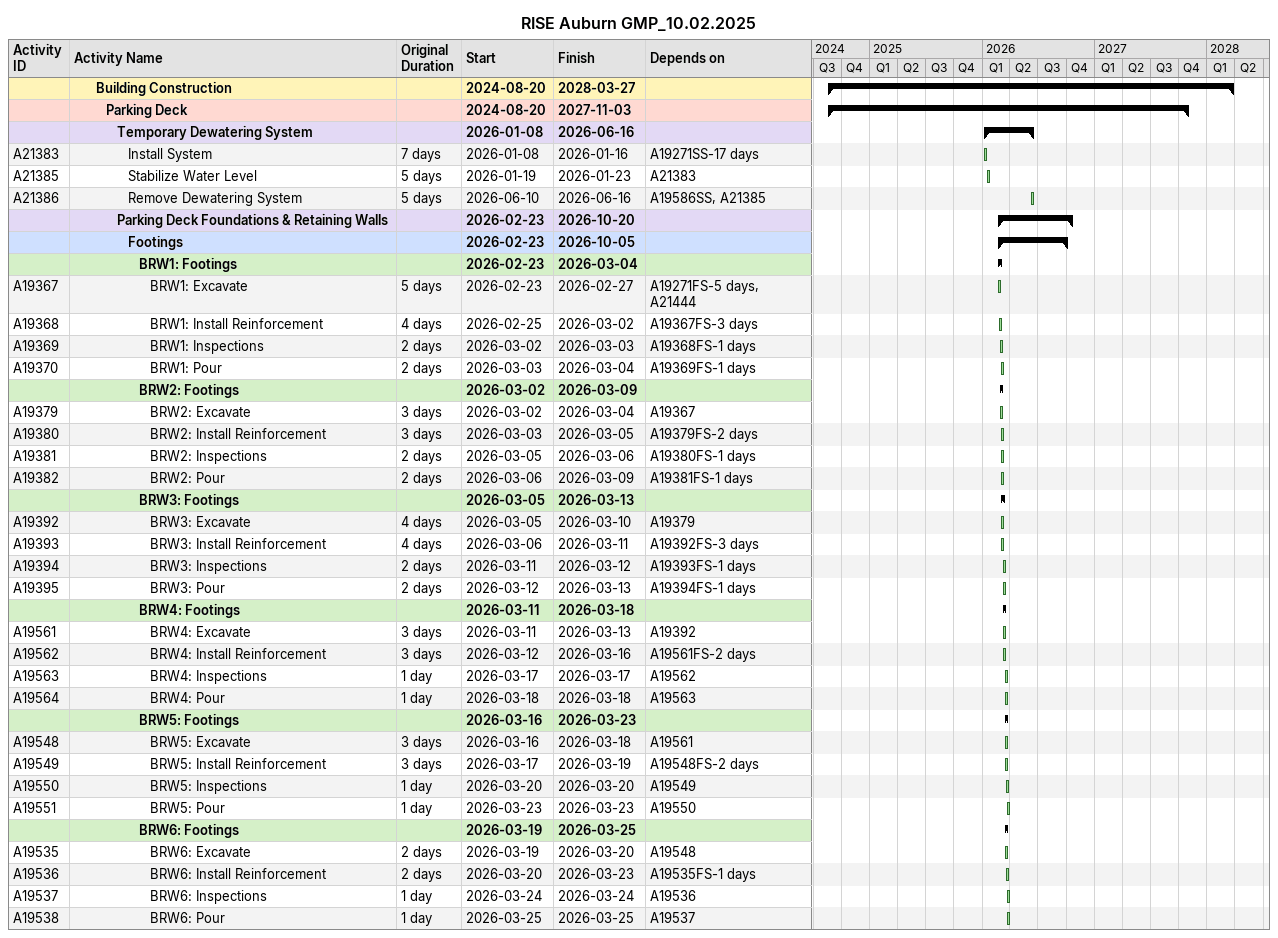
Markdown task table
RISE Auburn GMP_10.02.2025

| ID | Level | Task | Original duration | Start | Finish | Predecessors |
|---|---|---|---|---|---|---|
|  | 3 | **Building Construction** |  | 2024-08-20 | 2028-03-27 |  |
|  | 4 | **Parking Deck** |  | 2024-08-20 | 2027-11-03 |  |
|  | 5 | **Temporary Dewatering System** |  | 2026-01-08 | 2026-06-16 |  |
| A21383 | 6 | Install System | 7d | 2026-01-08 | 2026-01-16 | A19271SS-17d |
| A21385 | 6 | Stabilize Water Level | 5d | 2026-01-19 | 2026-01-23 | A21383 |
| A21386 | 6 | Remove Dewatering System | 5d | 2026-06-10 | 2026-06-16 | A19586SS, A21385 |
|  | 5 | **Parking Deck Foundations & Retaining Walls** |  | 2026-02-23 | 2026-10-20 |  |
|  | 6 | **Footings** |  | 2026-02-23 | 2026-10-05 |  |
|  | 7 | **BRW1: Footings** |  | 2026-02-23 | 2026-03-04 |  |
| A19367 | 8 | BRW1: Excavate | 5d | 2026-02-23 | 2026-02-27 | A19271FS-5d, A21444 |
| A19368 | 8 | BRW1: Install Reinforcement | 4d | 2026-02-25 | 2026-03-02 | A19367FS-3d |
| A19369 | 8 | BRW1: Inspections | 2d | 2026-03-02 | 2026-03-03 | A19368FS-1d |
| A19370 | 8 | BRW1: Pour | 2d | 2026-03-03 | 2026-03-04 | A19369FS-1d |
|  | 7 | **BRW2: Footings** |  | 2026-03-02 | 2026-03-09 |  |
| A19379 | 8 | BRW2: Excavate | 3d | 2026-03-02 | 2026-03-04 | A19367 |
| A19380 | 8 | BRW2: Install Reinforcement | 3d | 2026-03-03 | 2026-03-05 | A19379FS-2d |
| A19381 | 8 | BRW2: Inspections | 2d | 2026-03-05 | 2026-03-06 | A19380FS-1d |
| A19382 | 8 | BRW2: Pour | 2d | 2026-03-06 | 2026-03-09 | A19381FS-1d |
|  | 7 | **BRW3: Footings** |  | 2026-03-05 | 2026-03-13 |  |
| A19392 | 8 | BRW3: Excavate | 4d | 2026-03-05 | 2026-03-10 | A19379 |
| A19393 | 8 | BRW3: Install Reinforcement | 4d | 2026-03-06 | 2026-03-11 | A19392FS-3d |
| A19394 | 8 | BRW3: Inspections | 2d | 2026-03-11 | 2026-03-12 | A19393FS-1d |
| A19395 | 8 | BRW3: Pour | 2d | 2026-03-12 | 2026-03-13 | A19394FS-1d |
|  | 7 | **BRW4: Footings** |  | 2026-03-11 | 2026-03-18 |  |
| A19561 | 8 | BRW4: Excavate | 3d | 2026-03-11 | 2026-03-13 | A19392 |
| A19562 | 8 | BRW4: Install Reinforcement | 3d | 2026-03-12 | 2026-03-16 | A19561FS-2d |
| A19563 | 8 | BRW4: Inspections | 1d | 2026-03-17 | 2026-03-17 | A19562 |
| A19564 | 8 | BRW4: Pour | 1d | 2026-03-18 | 2026-03-18 | A19563 |
|  | 7 | **BRW5: Footings** |  | 2026-03-16 | 2026-03-23 |  |
| A19548 | 8 | BRW5: Excavate | 3d | 2026-03-16 | 2026-03-18 | A19561 |
| A19549 | 8 | BRW5: Install Reinforcement | 3d | 2026-03-17 | 2026-03-19 | A19548FS-2d |
| A19550 | 8 | BRW5: Inspections | 1d | 2026-03-20 | 2026-03-20 | A19549 |
| A19551 | 8 | BRW5: Pour | 1d | 2026-03-23 | 2026-03-23 | A19550 |
|  | 7 | **BRW6: Footings** |  | 2026-03-19 | 2026-03-25 |  |
| A19535 | 8 | BRW6: Excavate | 2d | 2026-03-19 | 2026-03-20 | A19548 |
| A19536 | 8 | BRW6: Install Reinforcement | 2d | 2026-03-20 | 2026-03-23 | A19535FS-1d |
| A19537 | 8 | BRW6: Inspections | 1d | 2026-03-24 | 2026-03-24 | A19536 |
| A19538 | 8 | BRW6: Pour | 1d | 2026-03-25 | 2026-03-25 | A19537 |
